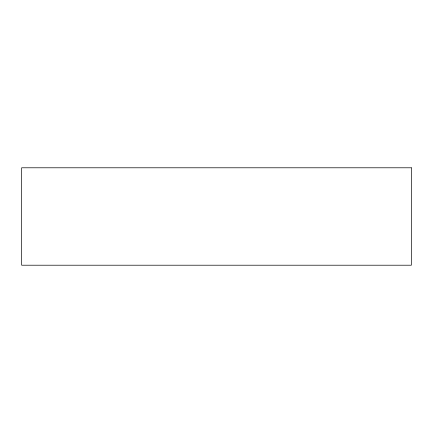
<?xml version="1.0" encoding="UTF-8"?>
<svg xmlns="http://www.w3.org/2000/svg" width="433" height="433" viewBox="0 0 433 433"><rect width="100%" height="100%" fill="white"/><g stroke="black" fill="none" stroke-linecap="round" stroke-linejoin="round"><path stroke-width="0.65" d="M411.35 167.787L21.65 167.787L21.65 265.212L411.35 265.212L411.35 167.787"/></g></svg>
